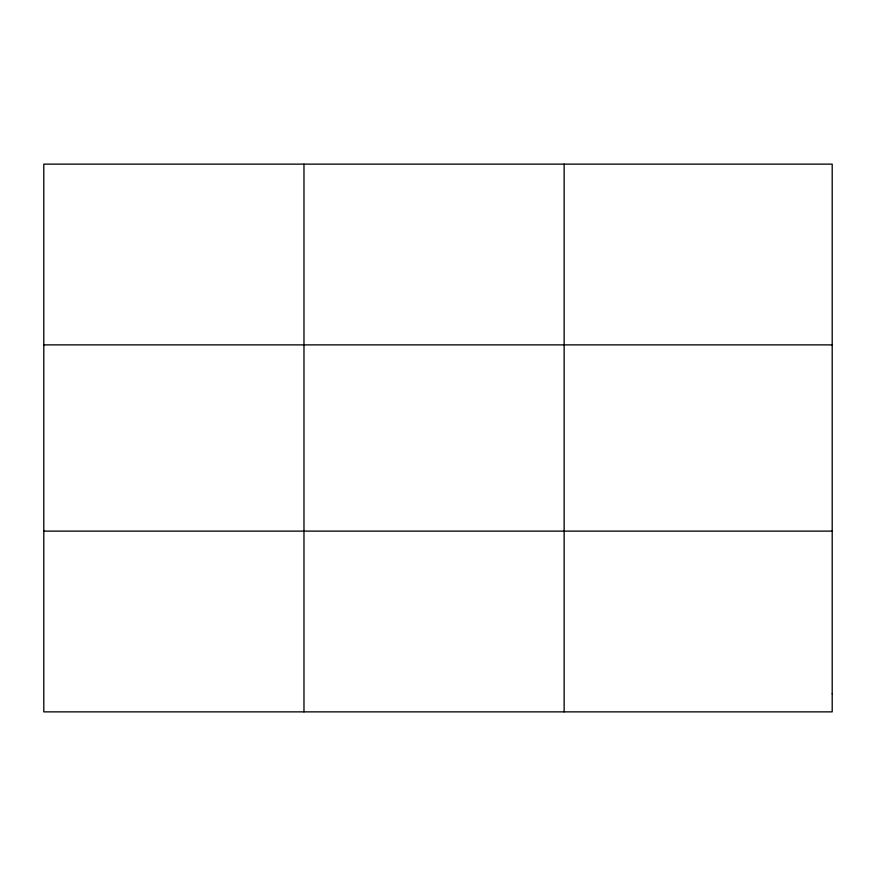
<?xml version="1.0" encoding="UTF-8"?>
<svg xmlns="http://www.w3.org/2000/svg" width="876" height="876" viewBox="0 0 876 876"><rect width="100%" height="100%" fill="white"/><g stroke="black" fill="none" stroke-linecap="round" stroke-linejoin="round"><path stroke-width="1.31" d="M303.972 711.87L303.972 164.13M564.144 711.87L564.144 164.13M43.8 344.881L832.2 344.881M43.8 531.119L832.2 531.119M832.2 693.792L832.2 711.87L43.8 711.87L43.8 164.13L832.2 164.13L832.2 693.792"/></g></svg>
